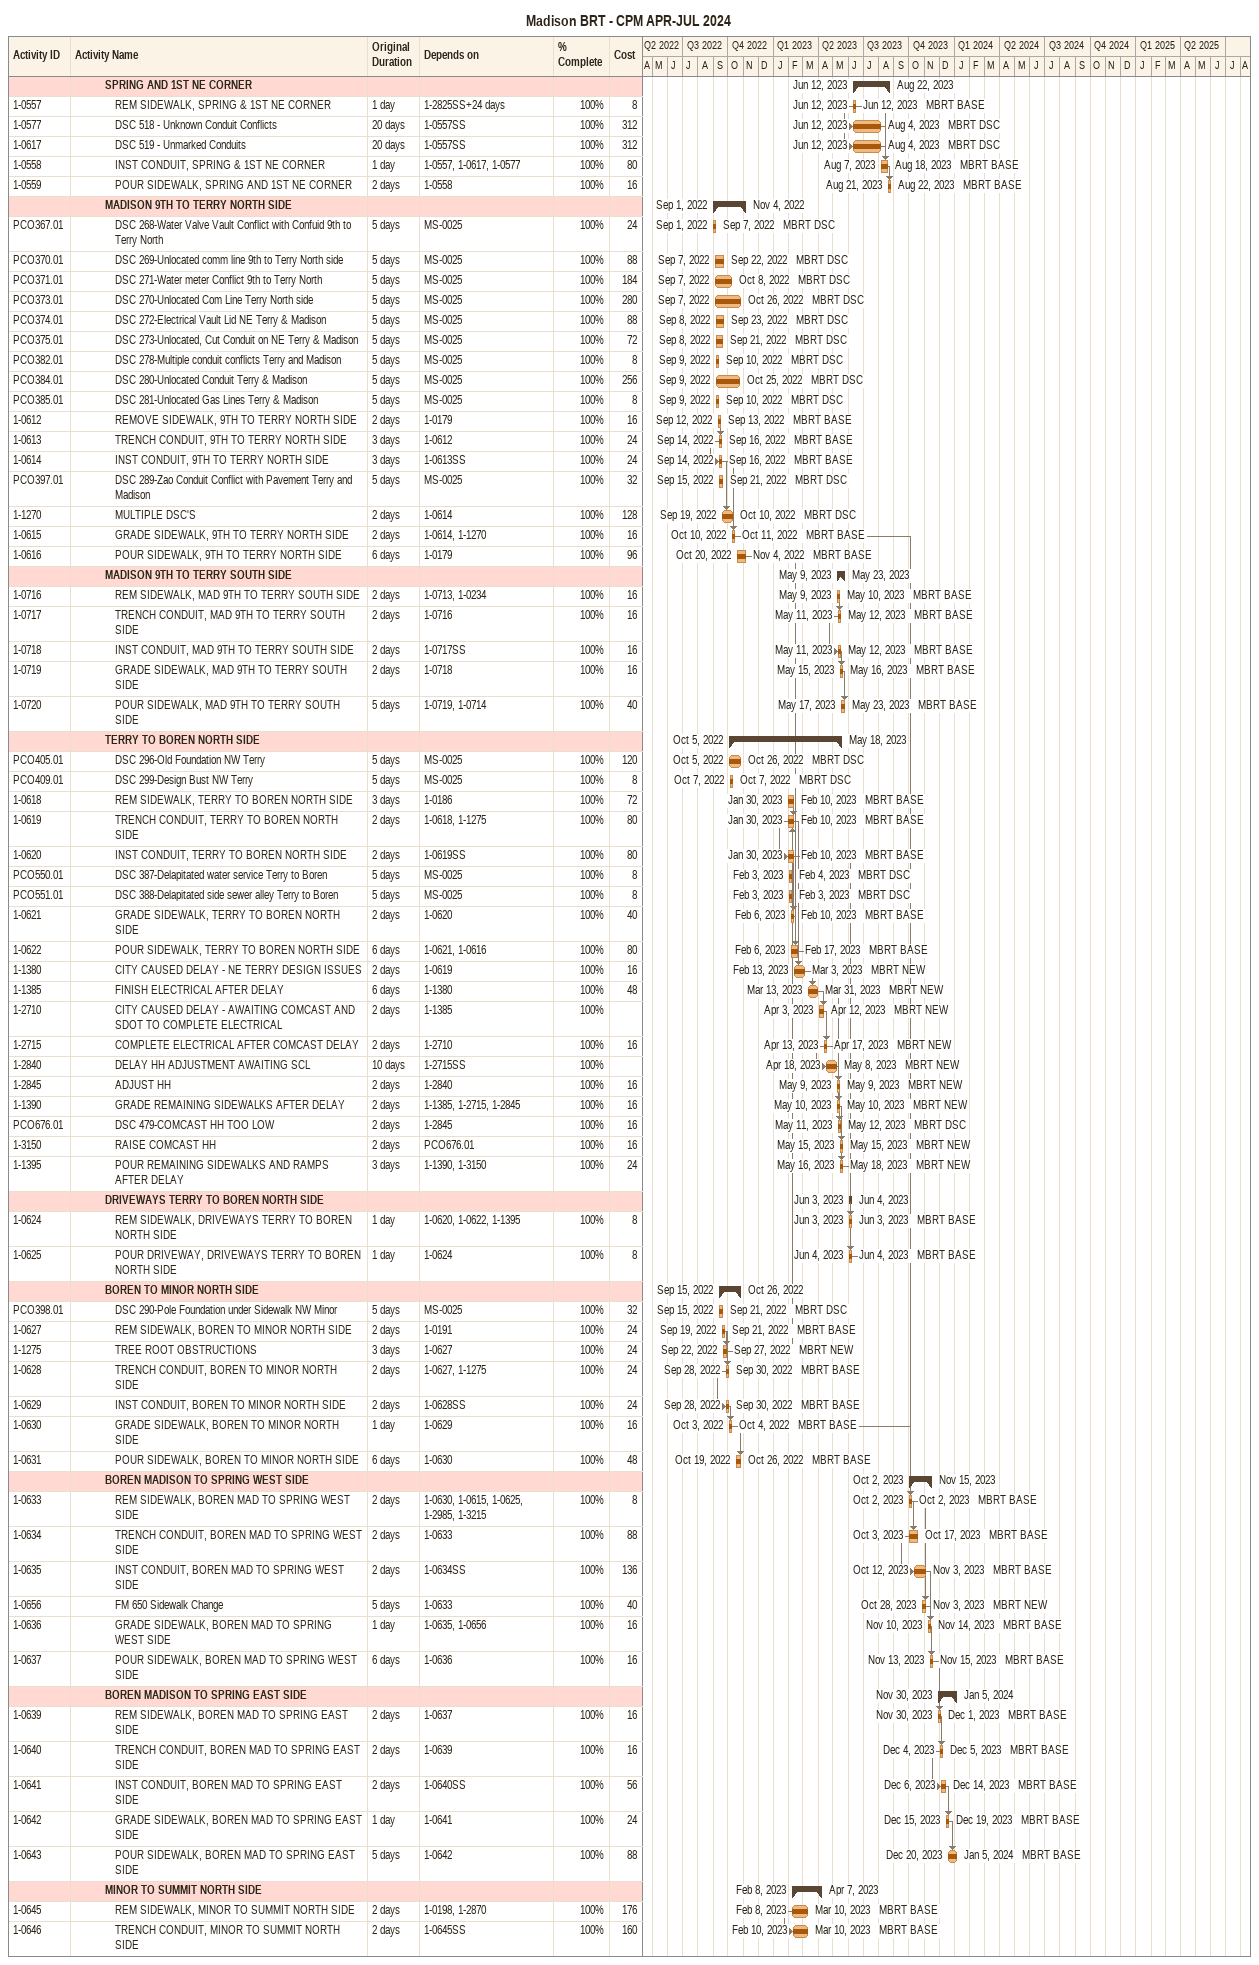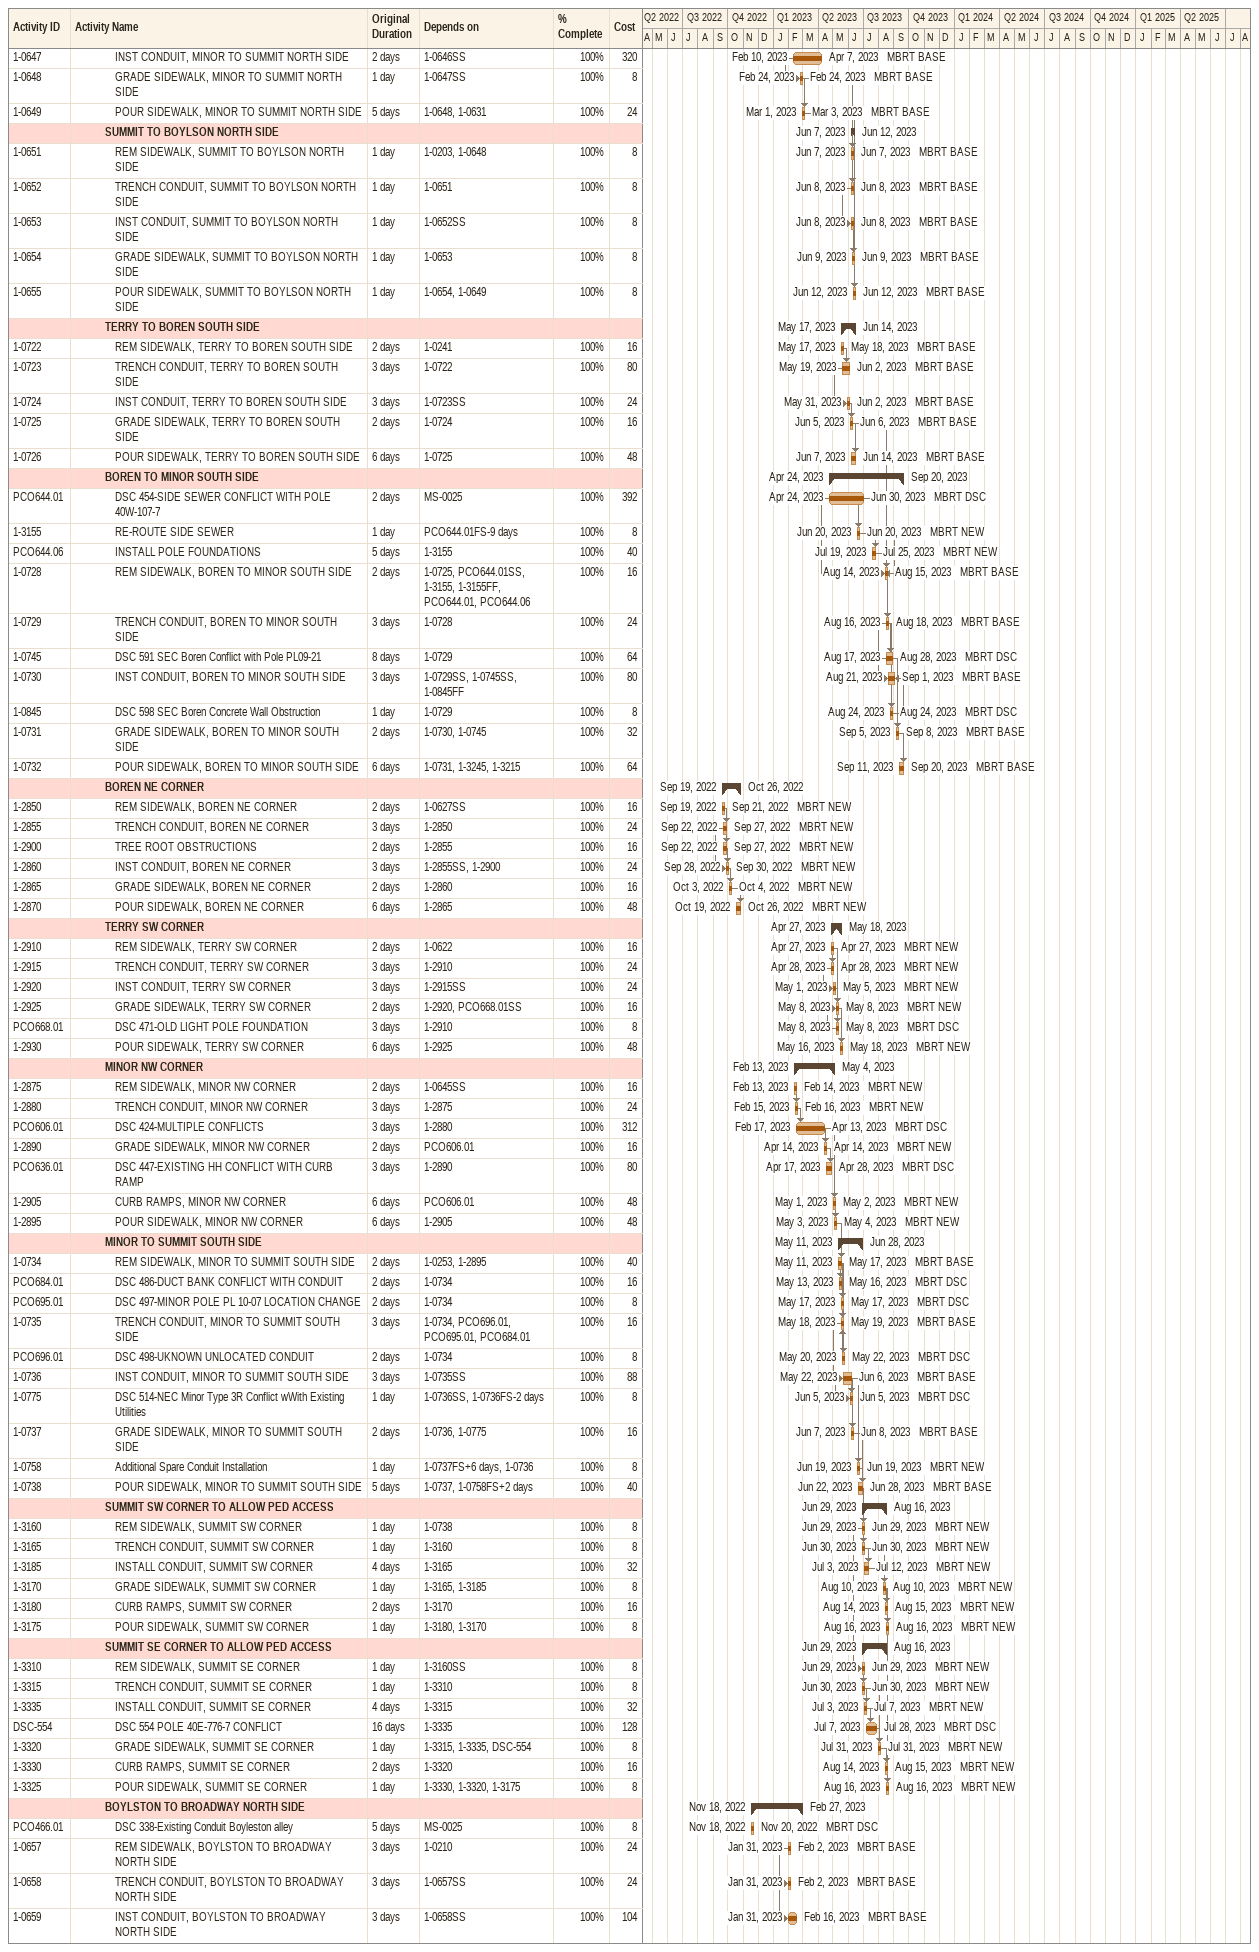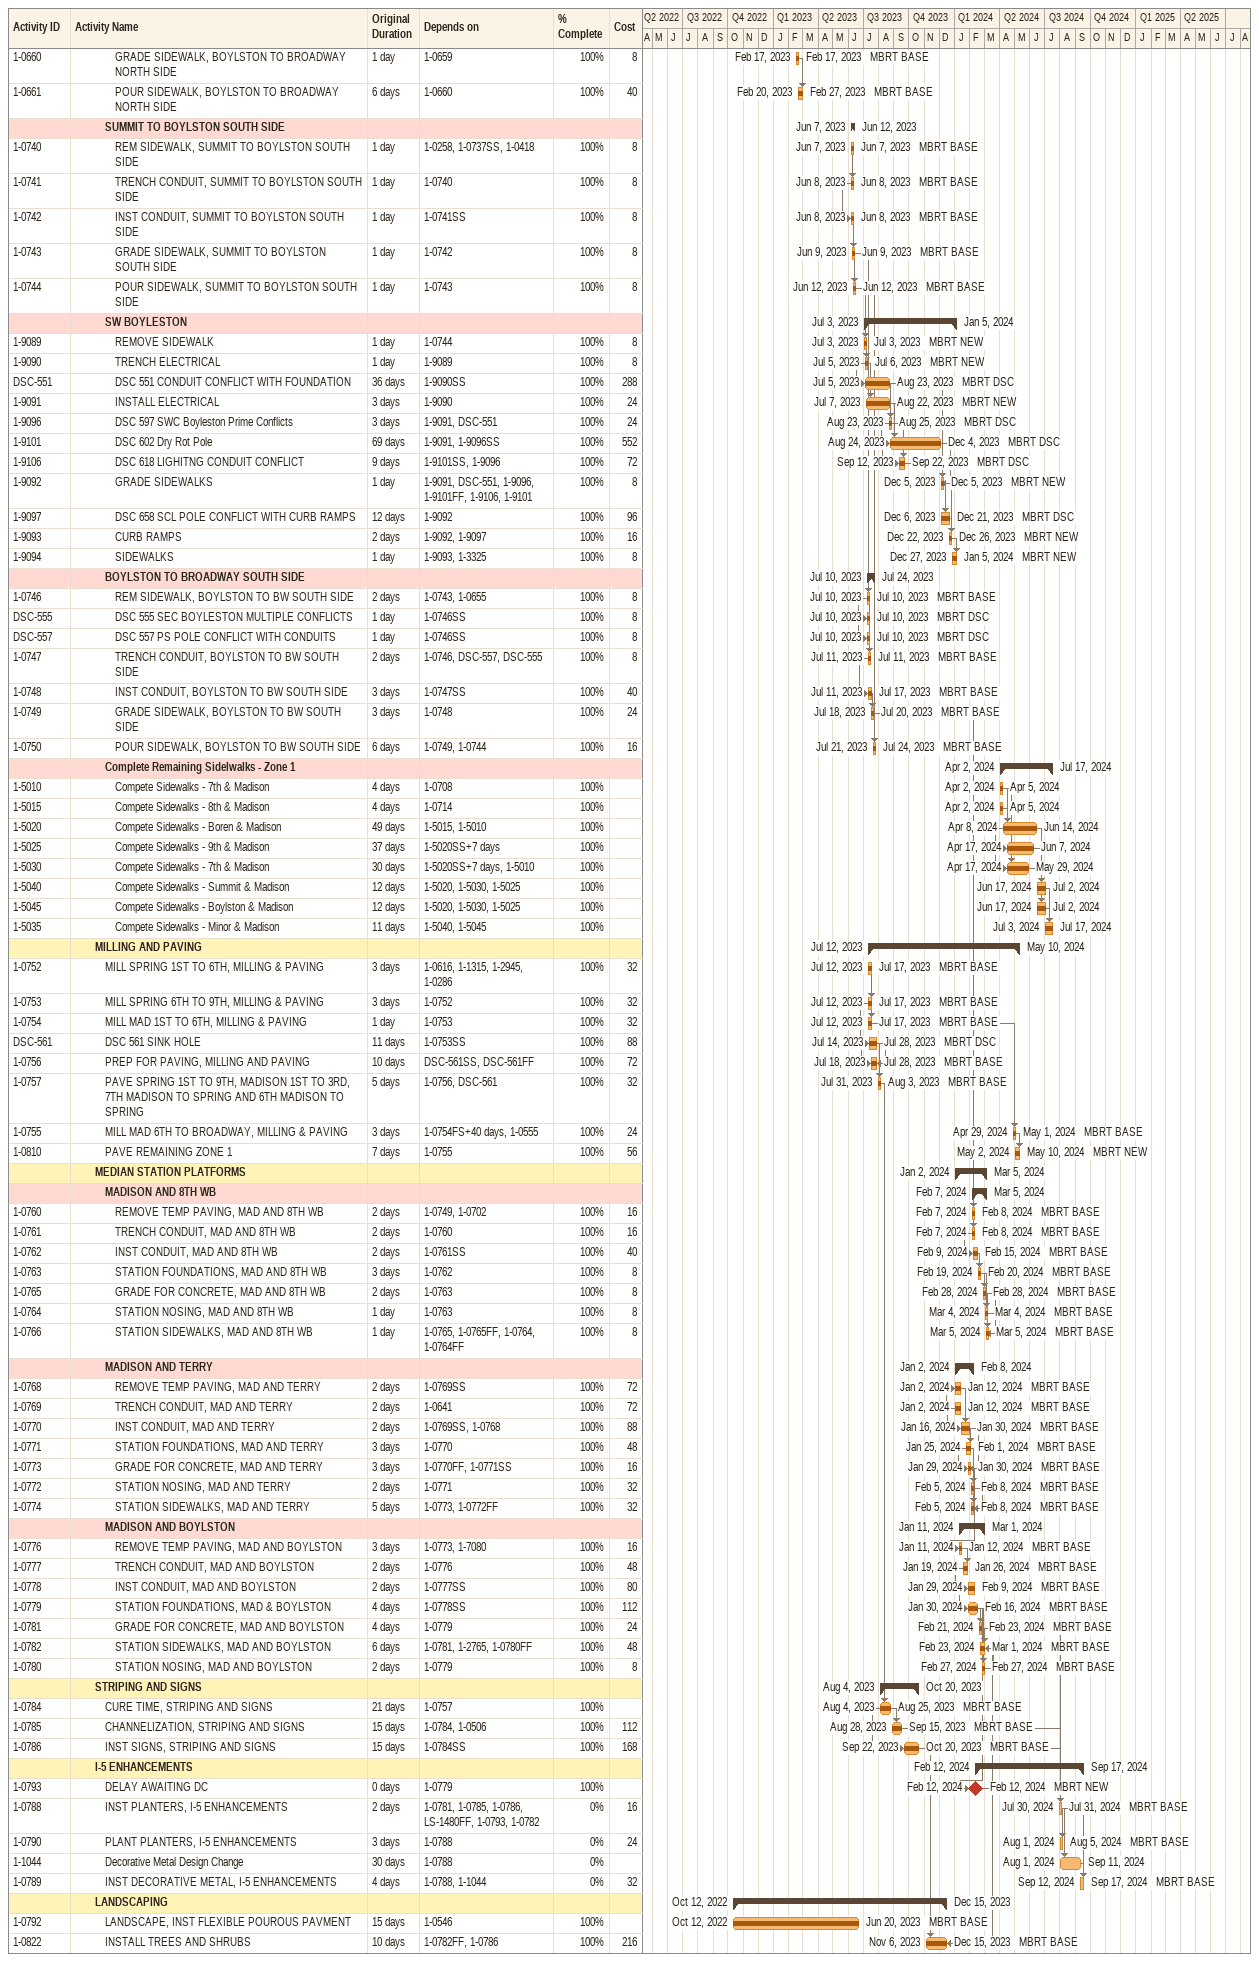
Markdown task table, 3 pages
Madison BRT - CPM APR-JUL 2024

| ID | Level | Task | Original duration | Start | Finish | Predecessors | Resources | % complete | Cost |
|---|---|---|---|---|---|---|---|---|---|
|  | 4 | **SPRING AND 1ST NE CORNER** |  | 2023-06-12 | 2023-08-22 |  |  |  |  |
| 1-0557 | 5 | REM SIDEWALK, SPRING & 1ST NE CORNER | 1d | 2023-06-12 | 2023-06-12 | 1-2825SS+24d | MBRT BASE | 100 | 8 |
| 1-0577 | 5 | DSC 518 - Unknown Conduit Conflicts | 20d | 2023-06-12 | 2023-08-04 | 1-0557SS | MBRT DSC | 100 | 312 |
| 1-0617 | 5 | DSC 519 - Unmarked Conduits | 20d | 2023-06-12 | 2023-08-04 | 1-0557SS | MBRT DSC | 100 | 312 |
| 1-0558 | 5 | INST CONDUIT, SPRING & 1ST NE CORNER | 1d | 2023-08-07 | 2023-08-18 | 1-0557, 1-0617, 1-0577 | MBRT BASE | 100 | 80 |
| 1-0559 | 5 | POUR SIDEWALK, SPRING AND 1ST NE CORNER | 2d | 2023-08-21 | 2023-08-22 | 1-0558 | MBRT BASE | 100 | 16 |
|  | 4 | **MADISON 9TH TO TERRY NORTH SIDE** |  | 2022-09-01 | 2022-11-04 |  |  |  |  |
| PCO367.01 | 5 | DSC 268-Water Valve Vault Conflict with Confuid 9th to Terry North | 5d | 2022-09-01 | 2022-09-07 | MS-0025 | MBRT DSC | 100 | 24 |
| PCO370.01 | 5 | DSC 269-Unlocated comm line 9th to Terry North side | 5d | 2022-09-07 | 2022-09-22 | MS-0025 | MBRT DSC | 100 | 88 |
| PCO371.01 | 5 | DSC 271-Water meter Conflict 9th to Terry North | 5d | 2022-09-07 | 2022-10-08 | MS-0025 | MBRT DSC | 100 | 184 |
| PCO373.01 | 5 | DSC 270-Unlocated Com Line Terry North side | 5d | 2022-09-07 | 2022-10-26 | MS-0025 | MBRT DSC | 100 | 280 |
| PCO374.01 | 5 | DSC 272-Electrical Vault Lid NE Terry & Madison | 5d | 2022-09-08 | 2022-09-23 | MS-0025 | MBRT DSC | 100 | 88 |
| PCO375.01 | 5 | DSC 273-Unlocated, Cut Conduit on NE Terry & Madison | 5d | 2022-09-08 | 2022-09-21 | MS-0025 | MBRT DSC | 100 | 72 |
| PCO382.01 | 5 | DSC 278-Multiple conduit conflicts Terry and Madison | 5d | 2022-09-09 | 2022-09-10 | MS-0025 | MBRT DSC | 100 | 8 |
| PCO384.01 | 5 | DSC 280-Unlocated Conduit Terry & Madison | 5d | 2022-09-09 | 2022-10-25 | MS-0025 | MBRT DSC | 100 | 256 |
| PCO385.01 | 5 | DSC 281-Unlocated Gas Lines Terry & Madison | 5d | 2022-09-09 | 2022-09-10 | MS-0025 | MBRT DSC | 100 | 8 |
| 1-0612 | 5 | REMOVE SIDEWALK, 9TH TO TERRY NORTH SIDE | 2d | 2022-09-12 | 2022-09-13 | 1-0179 | MBRT BASE | 100 | 16 |
| 1-0613 | 5 | TRENCH CONDUIT, 9TH TO TERRY NORTH SIDE | 3d | 2022-09-14 | 2022-09-16 | 1-0612 | MBRT BASE | 100 | 24 |
| 1-0614 | 5 | INST CONDUIT, 9TH TO TERRY NORTH SIDE | 3d | 2022-09-14 | 2022-09-16 | 1-0613SS | MBRT BASE | 100 | 24 |
| PCO397.01 | 5 | DSC 289-Zao Conduit Conflict with Pavement Terry and Madison | 5d | 2022-09-15 | 2022-09-21 | MS-0025 | MBRT DSC | 100 | 32 |
| 1-1270 | 5 | MULTIPLE DSC'S | 2d | 2022-09-19 | 2022-10-10 | 1-0614 | MBRT DSC | 100 | 128 |
| 1-0615 | 5 | GRADE SIDEWALK, 9TH TO TERRY NORTH SIDE | 2d | 2022-10-10 | 2022-10-11 | 1-0614, 1-1270 | MBRT BASE | 100 | 16 |
| 1-0616 | 5 | POUR SIDEWALK, 9TH TO TERRY NORTH SIDE | 6d | 2022-10-20 | 2022-11-04 | 1-0179 | MBRT BASE | 100 | 96 |
|  | 4 | **MADISON 9TH TO TERRY SOUTH SIDE** |  | 2023-05-09 | 2023-05-23 |  |  |  |  |
| 1-0716 | 5 | REM SIDEWALK, MAD 9TH TO TERRY SOUTH SIDE | 2d | 2023-05-09 | 2023-05-10 | 1-0713, 1-0234 | MBRT BASE | 100 | 16 |
| 1-0717 | 5 | TRENCH CONDUIT, MAD 9TH TO TERRY SOUTH SIDE | 2d | 2023-05-11 | 2023-05-12 | 1-0716 | MBRT BASE | 100 | 16 |
| 1-0718 | 5 | INST CONDUIT, MAD 9TH TO TERRY SOUTH SIDE | 2d | 2023-05-11 | 2023-05-12 | 1-0717SS | MBRT BASE | 100 | 16 |
| 1-0719 | 5 | GRADE SIDEWALK, MAD 9TH TO TERRY SOUTH SIDE | 2d | 2023-05-15 | 2023-05-16 | 1-0718 | MBRT BASE | 100 | 16 |
| 1-0720 | 5 | POUR SIDEWALK, MAD 9TH TO TERRY SOUTH SIDE | 5d | 2023-05-17 | 2023-05-23 | 1-0719, 1-0714 | MBRT BASE | 100 | 40 |
|  | 4 | **TERRY TO BOREN NORTH SIDE** |  | 2022-10-05 | 2023-05-18 |  |  |  |  |
| PCO405.01 | 5 | DSC 296-Old Foundation NW Terry | 5d | 2022-10-05 | 2022-10-26 | MS-0025 | MBRT DSC | 100 | 120 |
| PCO409.01 | 5 | DSC 299-Design Bust NW Terry | 5d | 2022-10-07 | 2022-10-07 | MS-0025 | MBRT DSC | 100 | 8 |
| 1-0618 | 5 | REM SIDEWALK, TERRY TO BOREN NORTH SIDE | 3d | 2023-01-30 | 2023-02-10 | 1-0186 | MBRT BASE | 100 | 72 |
| 1-0619 | 5 | TRENCH CONDUIT, TERRY TO BOREN NORTH SIDE | 2d | 2023-01-30 | 2023-02-10 | 1-0618, 1-1275 | MBRT BASE | 100 | 80 |
| 1-0620 | 5 | INST CONDUIT, TERRY TO BOREN NORTH SIDE | 2d | 2023-01-30 | 2023-02-10 | 1-0619SS | MBRT BASE | 100 | 80 |
| PCO550.01 | 5 | DSC 387-Delapitated water service Terry to Boren | 5d | 2023-02-03 | 2023-02-04 | MS-0025 | MBRT DSC | 100 | 8 |
| PCO551.01 | 5 | DSC 388-Delapitated side sewer alley Terry to Boren | 5d | 2023-02-03 | 2023-02-03 | MS-0025 | MBRT DSC | 100 | 8 |
| 1-0621 | 5 | GRADE SIDEWALK, TERRY TO BOREN NORTH SIDE | 2d | 2023-02-06 | 2023-02-10 | 1-0620 | MBRT BASE | 100 | 40 |
| 1-0622 | 5 | POUR SIDEWALK, TERRY TO BOREN NORTH SIDE | 6d | 2023-02-06 | 2023-02-17 | 1-0621, 1-0616 | MBRT BASE | 100 | 80 |
| 1-1380 | 5 | CITY CAUSED DELAY - NE TERRY DESIGN ISSUES | 2d | 2023-02-13 | 2023-03-03 | 1-0619 | MBRT NEW | 100 | 16 |
| 1-1385 | 5 | FINISH ELECTRICAL AFTER DELAY | 6d | 2023-03-13 | 2023-03-31 | 1-1380 | MBRT NEW | 100 | 48 |
| 1-2710 | 5 | CITY CAUSED DELAY - AWAITING COMCAST AND SDOT TO COMPLETE ELECTRICAL | 2d | 2023-04-03 | 2023-04-12 | 1-1385 | MBRT NEW | 100 |  |
| 1-2715 | 5 | COMPLETE ELECTRICAL AFTER COMCAST DELAY | 2d | 2023-04-13 | 2023-04-17 | 1-2710 | MBRT NEW | 100 | 16 |
| 1-2840 | 5 | DELAY HH ADJUSTMENT AWAITING SCL | 10d | 2023-04-18 | 2023-05-08 | 1-2715SS | MBRT NEW | 100 |  |
| 1-2845 | 5 | ADJUST HH | 2d | 2023-05-09 | 2023-05-09 | 1-2840 | MBRT NEW | 100 | 16 |
| 1-1390 | 5 | GRADE REMAINING SIDEWALKS AFTER DELAY | 2d | 2023-05-10 | 2023-05-10 | 1-1385, 1-2715, 1-2845 | MBRT NEW | 100 | 16 |
| PCO676.01 | 5 | DSC 479-COMCAST HH TOO LOW | 2d | 2023-05-11 | 2023-05-12 | 1-2845 | MBRT DSC | 100 | 16 |
| 1-3150 | 5 | RAISE COMCAST HH | 2d | 2023-05-15 | 2023-05-15 | PCO676.01 | MBRT NEW | 100 | 16 |
| 1-1395 | 5 | POUR REMAINING SIDEWALKS AND RAMPS AFTER DELAY | 3d | 2023-05-16 | 2023-05-18 | 1-1390, 1-3150 | MBRT NEW | 100 | 24 |
|  | 4 | **DRIVEWAYS TERRY TO BOREN NORTH SIDE** |  | 2023-06-03 | 2023-06-04 |  |  |  |  |
| 1-0624 | 5 | REM SIDEWALK, DRIVEWAYS TERRY TO BOREN NORTH SIDE | 1d | 2023-06-03 | 2023-06-03 | 1-0620, 1-0622, 1-1395 | MBRT BASE | 100 | 8 |
| 1-0625 | 5 | POUR DRIVEWAY, DRIVEWAYS TERRY TO BOREN NORTH SIDE | 1d | 2023-06-04 | 2023-06-04 | 1-0624 | MBRT BASE | 100 | 8 |
|  | 4 | **BOREN TO MINOR NORTH SIDE** |  | 2022-09-15 | 2022-10-26 |  |  |  |  |
| PCO398.01 | 5 | DSC 290-Pole Foundation under Sidewalk NW Minor | 5d | 2022-09-15 | 2022-09-21 | MS-0025 | MBRT DSC | 100 | 32 |
| 1-0627 | 5 | REM SIDEWALK, BOREN TO MINOR NORTH SIDE | 2d | 2022-09-19 | 2022-09-21 | 1-0191 | MBRT BASE | 100 | 24 |
| 1-1275 | 5 | TREE ROOT OBSTRUCTIONS | 3d | 2022-09-22 | 2022-09-27 | 1-0627 | MBRT NEW | 100 | 24 |
| 1-0628 | 5 | TRENCH CONDUIT, BOREN TO MINOR NORTH SIDE | 2d | 2022-09-28 | 2022-09-30 | 1-0627, 1-1275 | MBRT BASE | 100 | 24 |
| 1-0629 | 5 | INST CONDUIT, BOREN TO MINOR NORTH SIDE | 2d | 2022-09-28 | 2022-09-30 | 1-0628SS | MBRT BASE | 100 | 24 |
| 1-0630 | 5 | GRADE SIDEWALK, BOREN TO MINOR NORTH SIDE | 1d | 2022-10-03 | 2022-10-04 | 1-0629 | MBRT BASE | 100 | 16 |
| 1-0631 | 5 | POUR SIDEWALK, BOREN TO MINOR NORTH SIDE | 6d | 2022-10-19 | 2022-10-26 | 1-0630 | MBRT BASE | 100 | 48 |
|  | 4 | **BOREN MADISON TO SPRING WEST SIDE** |  | 2023-10-02 | 2023-11-15 |  |  |  |  |
| 1-0633 | 5 | REM SIDEWALK, BOREN MAD TO SPRING WEST SIDE | 2d | 2023-10-02 | 2023-10-02 | 1-0630, 1-0615, 1-0625, 1-2985, 1-3215 | MBRT BASE | 100 | 8 |
| 1-0634 | 5 | TRENCH CONDUIT, BOREN MAD TO SPRING WEST SIDE | 2d | 2023-10-03 | 2023-10-17 | 1-0633 | MBRT BASE | 100 | 88 |
| 1-0635 | 5 | INST CONDUIT, BOREN MAD TO SPRING WEST SIDE | 2d | 2023-10-12 | 2023-11-03 | 1-0634SS | MBRT BASE | 100 | 136 |
| 1-0656 | 5 | FM 650 Sidewalk Change | 5d | 2023-10-28 | 2023-11-03 | 1-0633 | MBRT NEW | 100 | 40 |
| 1-0636 | 5 | GRADE SIDEWALK, BOREN MAD TO SPRING WEST SIDE | 1d | 2023-11-10 | 2023-11-14 | 1-0635, 1-0656 | MBRT BASE | 100 | 16 |
| 1-0637 | 5 | POUR SIDEWALK, BOREN MAD TO SPRING WEST SIDE | 6d | 2023-11-13 | 2023-11-15 | 1-0636 | MBRT BASE | 100 | 16 |
|  | 4 | **BOREN MADISON TO SPRING EAST SIDE** |  | 2023-11-30 | 2024-01-05 |  |  |  |  |
| 1-0639 | 5 | REM SIDEWALK, BOREN MAD TO SPRING EAST SIDE | 2d | 2023-11-30 | 2023-12-01 | 1-0637 | MBRT BASE | 100 | 16 |
| 1-0640 | 5 | TRENCH CONDUIT, BOREN MAD TO SPRING EAST SIDE | 2d | 2023-12-04 | 2023-12-05 | 1-0639 | MBRT BASE | 100 | 16 |
| 1-0641 | 5 | INST CONDUIT, BOREN MAD TO SPRING EAST SIDE | 2d | 2023-12-06 | 2023-12-14 | 1-0640SS | MBRT BASE | 100 | 56 |
| 1-0642 | 5 | GRADE SIDEWALK, BOREN MAD TO SPRING EAST SIDE | 1d | 2023-12-15 | 2023-12-19 | 1-0641 | MBRT BASE | 100 | 24 |
| 1-0643 | 5 | POUR SIDEWALK, BOREN MAD TO SPRING EAST SIDE | 5d | 2023-12-20 | 2024-01-05 | 1-0642 | MBRT BASE | 100 | 88 |
|  | 4 | **MINOR TO SUMMIT NORTH SIDE** |  | 2023-02-08 | 2023-04-07 |  |  |  |  |
| 1-0645 | 5 | REM SIDEWALK, MINOR TO SUMMIT NORTH SIDE | 2d | 2023-02-08 | 2023-03-10 | 1-0198, 1-2870 | MBRT BASE | 100 | 176 |
| 1-0646 | 5 | TRENCH CONDUIT, MINOR TO SUMMIT NORTH SIDE | 2d | 2023-02-10 | 2023-03-10 | 1-0645SS | MBRT BASE | 100 | 160 |
| 1-0647 | 5 | INST CONDUIT, MINOR TO SUMMIT NORTH SIDE | 2d | 2023-02-10 | 2023-04-07 | 1-0646SS | MBRT BASE | 100 | 320 |
| 1-0648 | 5 | GRADE SIDEWALK, MINOR TO SUMMIT NORTH SIDE | 1d | 2023-02-24 | 2023-02-24 | 1-0647SS | MBRT BASE | 100 | 8 |
| 1-0649 | 5 | POUR SIDEWALK, MINOR TO SUMMIT NORTH SIDE | 5d | 2023-03-01 | 2023-03-03 | 1-0648, 1-0631 | MBRT BASE | 100 | 24 |
|  | 4 | **SUMMIT TO BOYLSON NORTH SIDE** |  | 2023-06-07 | 2023-06-12 |  |  |  |  |
| 1-0651 | 5 | REM SIDEWALK, SUMMIT TO BOYLSON NORTH SIDE | 1d | 2023-06-07 | 2023-06-07 | 1-0203, 1-0648 | MBRT BASE | 100 | 8 |
| 1-0652 | 5 | TRENCH CONDUIT, SUMMIT TO BOYLSON NORTH SIDE | 1d | 2023-06-08 | 2023-06-08 | 1-0651 | MBRT BASE | 100 | 8 |
| 1-0653 | 5 | INST CONDUIT, SUMMIT TO BOYLSON NORTH SIDE | 1d | 2023-06-08 | 2023-06-08 | 1-0652SS | MBRT BASE | 100 | 8 |
| 1-0654 | 5 | GRADE SIDEWALK, SUMMIT TO BOYLSON NORTH SIDE | 1d | 2023-06-09 | 2023-06-09 | 1-0653 | MBRT BASE | 100 | 8 |
| 1-0655 | 5 | POUR SIDEWALK, SUMMIT TO BOYLSON NORTH SIDE | 1d | 2023-06-12 | 2023-06-12 | 1-0654, 1-0649 | MBRT BASE | 100 | 8 |
|  | 4 | **TERRY TO BOREN SOUTH SIDE** |  | 2023-05-17 | 2023-06-14 |  |  |  |  |
| 1-0722 | 5 | REM SIDEWALK, TERRY TO BOREN SOUTH SIDE | 2d | 2023-05-17 | 2023-05-18 | 1-0241 | MBRT BASE | 100 | 16 |
| 1-0723 | 5 | TRENCH CONDUIT, TERRY TO BOREN SOUTH SIDE | 3d | 2023-05-19 | 2023-06-02 | 1-0722 | MBRT BASE | 100 | 80 |
| 1-0724 | 5 | INST CONDUIT, TERRY TO BOREN SOUTH SIDE | 3d | 2023-05-31 | 2023-06-02 | 1-0723SS | MBRT BASE | 100 | 24 |
| 1-0725 | 5 | GRADE SIDEWALK, TERRY TO BOREN SOUTH SIDE | 2d | 2023-06-05 | 2023-06-06 | 1-0724 | MBRT BASE | 100 | 16 |
| 1-0726 | 5 | POUR SIDEWALK, TERRY TO BOREN SOUTH SIDE | 6d | 2023-06-07 | 2023-06-14 | 1-0725 | MBRT BASE | 100 | 48 |
|  | 4 | **BOREN TO MINOR SOUTH SIDE** |  | 2023-04-24 | 2023-09-20 |  |  |  |  |
| PCO644.01 | 5 | DSC 454-SIDE SEWER CONFLICT WITH POLE 40W-107-7 | 2d | 2023-04-24 | 2023-06-30 | MS-0025 | MBRT DSC | 100 | 392 |
| 1-3155 | 5 | RE-ROUTE SIDE SEWER | 1d | 2023-06-20 | 2023-06-20 | PCO644.01FS-9d | MBRT NEW | 100 | 8 |
| PCO644.06 | 5 | INSTALL POLE FOUNDATIONS | 5d | 2023-07-19 | 2023-07-25 | 1-3155 | MBRT NEW | 100 | 40 |
| 1-0728 | 5 | REM SIDEWALK, BOREN TO MINOR SOUTH SIDE | 2d | 2023-08-14 | 2023-08-15 | 1-0725, PCO644.01SS, 1-3155, 1-3155FF, PCO644.01, PCO644.06 | MBRT BASE | 100 | 16 |
| 1-0729 | 5 | TRENCH CONDUIT, BOREN TO MINOR SOUTH SIDE | 3d | 2023-08-16 | 2023-08-18 | 1-0728 | MBRT BASE | 100 | 24 |
| 1-0745 | 5 | DSC 591 SEC Boren Conflict with Pole PL09-21 | 8d | 2023-08-17 | 2023-08-28 | 1-0729 | MBRT DSC | 100 | 64 |
| 1-0730 | 5 | INST CONDUIT, BOREN TO MINOR SOUTH SIDE | 3d | 2023-08-21 | 2023-09-01 | 1-0729SS, 1-0745SS, 1-0845FF | MBRT BASE | 100 | 80 |
| 1-0845 | 5 | DSC 598 SEC Boren Concrete Wall Obstruction | 1d | 2023-08-24 | 2023-08-24 | 1-0729 | MBRT DSC | 100 | 8 |
| 1-0731 | 5 | GRADE SIDEWALK, BOREN TO MINOR SOUTH SIDE | 2d | 2023-09-05 | 2023-09-08 | 1-0730, 1-0745 | MBRT BASE | 100 | 32 |
| 1-0732 | 5 | POUR SIDEWALK, BOREN TO MINOR SOUTH SIDE | 6d | 2023-09-11 | 2023-09-20 | 1-0731, 1-3245, 1-3215 | MBRT BASE | 100 | 64 |
|  | 4 | **BOREN NE CORNER** |  | 2022-09-19 | 2022-10-26 |  |  |  |  |
| 1-2850 | 5 | REM SIDEWALK, BOREN NE CORNER | 2d | 2022-09-19 | 2022-09-21 | 1-0627SS | MBRT NEW | 100 | 16 |
| 1-2855 | 5 | TRENCH CONDUIT, BOREN NE CORNER | 3d | 2022-09-22 | 2022-09-27 | 1-2850 | MBRT NEW | 100 | 24 |
| 1-2900 | 5 | TREE ROOT OBSTRUCTIONS | 2d | 2022-09-22 | 2022-09-27 | 1-2855 | MBRT NEW | 100 | 16 |
| 1-2860 | 5 | INST CONDUIT, BOREN NE CORNER | 3d | 2022-09-28 | 2022-09-30 | 1-2855SS, 1-2900 | MBRT NEW | 100 | 24 |
| 1-2865 | 5 | GRADE SIDEWALK, BOREN NE CORNER | 2d | 2022-10-03 | 2022-10-04 | 1-2860 | MBRT NEW | 100 | 16 |
| 1-2870 | 5 | POUR SIDEWALK, BOREN NE CORNER | 6d | 2022-10-19 | 2022-10-26 | 1-2865 | MBRT NEW | 100 | 48 |
|  | 4 | **TERRY SW CORNER** |  | 2023-04-27 | 2023-05-18 |  |  |  |  |
| 1-2910 | 5 | REM SIDEWALK, TERRY SW CORNER | 2d | 2023-04-27 | 2023-04-27 | 1-0622 | MBRT NEW | 100 | 16 |
| 1-2915 | 5 | TRENCH CONDUIT, TERRY SW CORNER | 3d | 2023-04-28 | 2023-04-28 | 1-2910 | MBRT NEW | 100 | 24 |
| 1-2920 | 5 | INST CONDUIT, TERRY SW CORNER | 3d | 2023-05-01 | 2023-05-05 | 1-2915SS | MBRT NEW | 100 | 24 |
| 1-2925 | 5 | GRADE SIDEWALK, TERRY SW CORNER | 2d | 2023-05-08 | 2023-05-08 | 1-2920, PCO668.01SS | MBRT NEW | 100 | 16 |
| PCO668.01 | 5 | DSC 471-OLD LIGHT POLE FOUNDATION | 3d | 2023-05-08 | 2023-05-08 | 1-2910 | MBRT DSC | 100 | 8 |
| 1-2930 | 5 | POUR SIDEWALK, TERRY SW CORNER | 6d | 2023-05-16 | 2023-05-18 | 1-2925 | MBRT NEW | 100 | 48 |
|  | 4 | **MINOR NW CORNER** |  | 2023-02-13 | 2023-05-04 |  |  |  |  |
| 1-2875 | 5 | REM SIDEWALK, MINOR NW CORNER | 2d | 2023-02-13 | 2023-02-14 | 1-0645SS | MBRT NEW | 100 | 16 |
| 1-2880 | 5 | TRENCH CONDUIT, MINOR NW CORNER | 3d | 2023-02-15 | 2023-02-16 | 1-2875 | MBRT NEW | 100 | 24 |
| PCO606.01 | 5 | DSC 424-MULTIPLE CONFLICTS | 3d | 2023-02-17 | 2023-04-13 | 1-2880 | MBRT DSC | 100 | 312 |
| 1-2890 | 5 | GRADE SIDEWALK, MINOR NW CORNER | 2d | 2023-04-14 | 2023-04-14 | PCO606.01 | MBRT NEW | 100 | 16 |
| PCO636.01 | 5 | DSC 447-EXISTING HH CONFLICT WITH CURB RAMP | 3d | 2023-04-17 | 2023-04-28 | 1-2890 | MBRT DSC | 100 | 80 |
| 1-2905 | 5 | CURB RAMPS, MINOR NW CORNER | 6d | 2023-05-01 | 2023-05-02 | PCO606.01 | MBRT NEW | 100 | 48 |
| 1-2895 | 5 | POUR SIDEWALK, MINOR NW CORNER | 6d | 2023-05-03 | 2023-05-04 | 1-2905 | MBRT NEW | 100 | 48 |
|  | 4 | **MINOR TO SUMMIT SOUTH SIDE** |  | 2023-05-11 | 2023-06-28 |  |  |  |  |
| 1-0734 | 5 | REM SIDEWALK, MINOR TO SUMMIT SOUTH SIDE | 2d | 2023-05-11 | 2023-05-17 | 1-0253, 1-2895 | MBRT BASE | 100 | 40 |
| PCO684.01 | 5 | DSC 486-DUCT BANK CONFLICT WITH CONDUIT | 2d | 2023-05-13 | 2023-05-16 | 1-0734 | MBRT DSC | 100 | 16 |
| PCO695.01 | 5 | DSC 497-MINOR POLE PL 10-07 LOCATION CHANGE | 2d | 2023-05-17 | 2023-05-17 | 1-0734 | MBRT DSC | 100 | 8 |
| 1-0735 | 5 | TRENCH CONDUIT, MINOR TO SUMMIT SOUTH SIDE | 3d | 2023-05-18 | 2023-05-19 | 1-0734, PCO696.01, PCO695.01, PCO684.01 | MBRT BASE | 100 | 16 |
| PCO696.01 | 5 | DSC 498-UKNOWN UNLOCATED CONDUIT | 2d | 2023-05-20 | 2023-05-22 | 1-0734 | MBRT DSC | 100 | 8 |
| 1-0736 | 5 | INST CONDUIT, MINOR TO SUMMIT SOUTH SIDE | 3d | 2023-05-22 | 2023-06-06 | 1-0735SS | MBRT BASE | 100 | 88 |
| 1-0775 | 5 | DSC 514-NEC Minor Type 3R Conflict wWith Existing Utilities | 1d | 2023-06-05 | 2023-06-05 | 1-0736SS, 1-0736FS-2d | MBRT DSC | 100 | 8 |
| 1-0737 | 5 | GRADE SIDEWALK, MINOR TO SUMMIT SOUTH SIDE | 2d | 2023-06-07 | 2023-06-08 | 1-0736, 1-0775 | MBRT BASE | 100 | 16 |
| 1-0758 | 5 | Additional Spare Conduit Installation | 1d | 2023-06-19 | 2023-06-19 | 1-0737FS+6d, 1-0736 | MBRT NEW | 100 | 8 |
| 1-0738 | 5 | POUR SIDEWALK, MINOR TO SUMMIT SOUTH SIDE | 5d | 2023-06-22 | 2023-06-28 | 1-0737, 1-0758FS+2d | MBRT BASE | 100 | 40 |
|  | 4 | **SUMMIT SW CORNER TO ALLOW PED ACCESS** |  | 2023-06-29 | 2023-08-16 |  |  |  |  |
| 1-3160 | 5 | REM SIDEWALK, SUMMIT SW CORNER | 1d | 2023-06-29 | 2023-06-29 | 1-0738 | MBRT NEW | 100 | 8 |
| 1-3165 | 5 | TRENCH CONDUIT, SUMMIT SW CORNER | 1d | 2023-06-30 | 2023-06-30 | 1-3160 | MBRT NEW | 100 | 8 |
| 1-3185 | 5 | INSTALL CONDUIT, SUMMIT SW CORNER | 4d | 2023-07-03 | 2023-07-12 | 1-3165 | MBRT NEW | 100 | 32 |
| 1-3170 | 5 | GRADE SIDEWALK, SUMMIT SW CORNER | 1d | 2023-08-10 | 2023-08-10 | 1-3165, 1-3185 | MBRT NEW | 100 | 8 |
| 1-3180 | 5 | CURB RAMPS, SUMMIT SW CORNER | 2d | 2023-08-14 | 2023-08-15 | 1-3170 | MBRT NEW | 100 | 16 |
| 1-3175 | 5 | POUR SIDEWALK, SUMMIT SW CORNER | 1d | 2023-08-16 | 2023-08-16 | 1-3180, 1-3170 | MBRT NEW | 100 | 8 |
|  | 4 | **SUMMIT SE CORNER TO ALLOW PED ACCESS** |  | 2023-06-29 | 2023-08-16 |  |  |  |  |
| 1-3310 | 5 | REM SIDEWALK, SUMMIT SE CORNER | 1d | 2023-06-29 | 2023-06-29 | 1-3160SS | MBRT NEW | 100 | 8 |
| 1-3315 | 5 | TRENCH CONDUIT, SUMMIT SE CORNER | 1d | 2023-06-30 | 2023-06-30 | 1-3310 | MBRT NEW | 100 | 8 |
| 1-3335 | 5 | INSTALL CONDUIT, SUMMIT SE CORNER | 4d | 2023-07-03 | 2023-07-07 | 1-3315 | MBRT NEW | 100 | 32 |
| DSC-554 | 5 | DSC 554 POLE 40E-776-7 CONFLICT | 16d | 2023-07-07 | 2023-07-28 | 1-3335 | MBRT DSC | 100 | 128 |
| 1-3320 | 5 | GRADE SIDEWALK, SUMMIT SE CORNER | 1d | 2023-07-31 | 2023-07-31 | 1-3315, 1-3335, DSC-554 | MBRT NEW | 100 | 8 |
| 1-3330 | 5 | CURB RAMPS, SUMMIT SE CORNER | 2d | 2023-08-14 | 2023-08-15 | 1-3320 | MBRT NEW | 100 | 16 |
| 1-3325 | 5 | POUR SIDEWALK, SUMMIT SE CORNER | 1d | 2023-08-16 | 2023-08-16 | 1-3330, 1-3320, 1-3175 | MBRT NEW | 100 | 8 |
|  | 4 | **BOYLSTON TO BROADWAY NORTH SIDE** |  | 2022-11-18 | 2023-02-27 |  |  |  |  |
| PCO466.01 | 5 | DSC 338-Existing Conduit Boyleston alley | 5d | 2022-11-18 | 2022-11-20 | MS-0025 | MBRT DSC | 100 | 8 |
| 1-0657 | 5 | REM SIDEWALK, BOYLSTON TO BROADWAY NORTH SIDE | 3d | 2023-01-31 | 2023-02-02 | 1-0210 | MBRT BASE | 100 | 24 |
| 1-0658 | 5 | TRENCH CONDUIT, BOYLSTON TO BROADWAY NORTH SIDE | 3d | 2023-01-31 | 2023-02-02 | 1-0657SS | MBRT BASE | 100 | 24 |
| 1-0659 | 5 | INST CONDUIT, BOYLSTON TO BROADWAY NORTH SIDE | 3d | 2023-01-31 | 2023-02-16 | 1-0658SS | MBRT BASE | 100 | 104 |
| 1-0660 | 5 | GRADE SIDEWALK, BOYLSTON TO BROADWAY NORTH SIDE | 1d | 2023-02-17 | 2023-02-17 | 1-0659 | MBRT BASE | 100 | 8 |
| 1-0661 | 5 | POUR SIDEWALK, BOYLSTON TO BROADWAY NORTH SIDE | 6d | 2023-02-20 | 2023-02-27 | 1-0660 | MBRT BASE | 100 | 40 |
|  | 4 | **SUMMIT TO BOYLSTON SOUTH SIDE** |  | 2023-06-07 | 2023-06-12 |  |  |  |  |
| 1-0740 | 5 | REM SIDEWALK, SUMMIT TO BOYLSTON SOUTH SIDE | 1d | 2023-06-07 | 2023-06-07 | 1-0258, 1-0737SS, 1-0418 | MBRT BASE | 100 | 8 |
| 1-0741 | 5 | TRENCH CONDUIT, SUMMIT TO BOYLSTON SOUTH SIDE | 1d | 2023-06-08 | 2023-06-08 | 1-0740 | MBRT BASE | 100 | 8 |
| 1-0742 | 5 | INST CONDUIT, SUMMIT TO BOYLSTON SOUTH SIDE | 1d | 2023-06-08 | 2023-06-08 | 1-0741SS | MBRT BASE | 100 | 8 |
| 1-0743 | 5 | GRADE SIDEWALK, SUMMIT TO BOYLSTON SOUTH SIDE | 1d | 2023-06-09 | 2023-06-09 | 1-0742 | MBRT BASE | 100 | 8 |
| 1-0744 | 5 | POUR SIDEWALK, SUMMIT TO BOYLSTON SOUTH SIDE | 1d | 2023-06-12 | 2023-06-12 | 1-0743 | MBRT BASE | 100 | 8 |
|  | 4 | **SW BOYLESTON** |  | 2023-07-03 | 2024-01-05 |  |  |  |  |
| 1-9089 | 5 | REMOVE SIDEWALK | 1d | 2023-07-03 | 2023-07-03 | 1-0744 | MBRT NEW | 100 | 8 |
| 1-9090 | 5 | TRENCH ELECTRICAL | 1d | 2023-07-05 | 2023-07-06 | 1-9089 | MBRT NEW | 100 | 8 |
| DSC-551 | 5 | DSC 551 CONDUIT CONFLICT WITH FOUNDATION | 36d | 2023-07-05 | 2023-08-23 | 1-9090SS | MBRT DSC | 100 | 288 |
| 1-9091 | 5 | INSTALL ELECTRICAL | 3d | 2023-07-07 | 2023-08-22 | 1-9090 | MBRT NEW | 100 | 24 |
| 1-9096 | 5 | DSC 597 SWC Boyleston Prime Conflicts | 3d | 2023-08-23 | 2023-08-25 | 1-9091, DSC-551 | MBRT DSC | 100 | 24 |
| 1-9101 | 5 | DSC 602 Dry Rot Pole | 69d | 2023-08-24 | 2023-12-04 | 1-9091, 1-9096SS | MBRT DSC | 100 | 552 |
| 1-9106 | 5 | DSC 618 LIGHITNG CONDUIT CONFLICT | 9d | 2023-09-12 | 2023-09-22 | 1-9101SS, 1-9096 | MBRT DSC | 100 | 72 |
| 1-9092 | 5 | GRADE SIDEWALKS | 1d | 2023-12-05 | 2023-12-05 | 1-9091, DSC-551, 1-9096, 1-9101FF, 1-9106, 1-9101 | MBRT NEW | 100 | 8 |
| 1-9097 | 5 | DSC 658 SCL POLE CONFLICT WITH CURB RAMPS | 12d | 2023-12-06 | 2023-12-21 | 1-9092 | MBRT DSC | 100 | 96 |
| 1-9093 | 5 | CURB RAMPS | 2d | 2023-12-22 | 2023-12-26 | 1-9092, 1-9097 | MBRT NEW | 100 | 16 |
| 1-9094 | 5 | SIDEWALKS | 1d | 2023-12-27 | 2024-01-05 | 1-9093, 1-3325 | MBRT NEW | 100 | 8 |
|  | 4 | **BOYLSTON TO BROADWAY SOUTH SIDE** |  | 2023-07-10 | 2023-07-24 |  |  |  |  |
| 1-0746 | 5 | REM SIDEWALK, BOYLSTON TO BW SOUTH SIDE | 2d | 2023-07-10 | 2023-07-10 | 1-0743, 1-0655 | MBRT BASE | 100 | 8 |
| DSC-555 | 5 | DSC 555 SEC BOYLESTON MULTIPLE CONFLICTS | 1d | 2023-07-10 | 2023-07-10 | 1-0746SS | MBRT DSC | 100 | 8 |
| DSC-557 | 5 | DSC 557 PS POLE CONFLICT WITH CONDUITS | 1d | 2023-07-10 | 2023-07-10 | 1-0746SS | MBRT DSC | 100 | 8 |
| 1-0747 | 5 | TRENCH CONDUIT, BOYLSTON TO BW SOUTH SIDE | 2d | 2023-07-11 | 2023-07-11 | 1-0746, DSC-557, DSC-555 | MBRT BASE | 100 | 8 |
| 1-0748 | 5 | INST CONDUIT, BOYLSTON TO BW SOUTH SIDE | 3d | 2023-07-11 | 2023-07-17 | 1-0747SS | MBRT BASE | 100 | 40 |
| 1-0749 | 5 | GRADE SIDEWALK, BOYLSTON TO BW SOUTH SIDE | 3d | 2023-07-18 | 2023-07-20 | 1-0748 | MBRT BASE | 100 | 24 |
| 1-0750 | 5 | POUR SIDEWALK, BOYLSTON TO BW SOUTH SIDE | 6d | 2023-07-21 | 2023-07-24 | 1-0749, 1-0744 | MBRT BASE | 100 | 16 |
|  | 4 | **Complete Remaining Sidelwalks - Zone 1** |  | 2024-04-02 | 2024-07-17 |  |  |  |  |
| 1-5010 | 5 | Compete Sidewalks - 7th & Madison | 4d | 2024-04-02 | 2024-04-05 | 1-0708 |  | 100 |  |
| 1-5015 | 5 | Compete Sidewalks - 8th & Madison | 4d | 2024-04-02 | 2024-04-05 | 1-0714 |  | 100 |  |
| 1-5020 | 5 | Compete Sidewalks - Boren & Madison | 49d | 2024-04-08 | 2024-06-14 | 1-5015, 1-5010 |  | 100 |  |
| 1-5025 | 5 | Compete Sidewalks - 9th & Madison | 37d | 2024-04-17 | 2024-06-07 | 1-5020SS+7d |  | 100 |  |
| 1-5030 | 5 | Compete Sidewalks - 7th & Madison | 30d | 2024-04-17 | 2024-05-29 | 1-5020SS+7d, 1-5010 |  | 100 |  |
| 1-5040 | 5 | Compete Sidewalks - Summit & Madison | 12d | 2024-06-17 | 2024-07-02 | 1-5020, 1-5030, 1-5025 |  | 100 |  |
| 1-5045 | 5 | Compete Sidewalks - Boylston & Madison | 12d | 2024-06-17 | 2024-07-02 | 1-5020, 1-5030, 1-5025 |  | 100 |  |
| 1-5035 | 5 | Compete Sidewalks - Minor & Madison | 11d | 2024-07-03 | 2024-07-17 | 1-5040, 1-5045 |  | 100 |  |
|  | 3 | **MILLING AND PAVING** |  | 2023-07-12 | 2024-05-10 |  |  |  |  |
| 1-0752 | 4 | MILL SPRING 1ST TO 6TH, MILLING & PAVING | 3d | 2023-07-12 | 2023-07-17 | 1-0616, 1-1315, 1-2945, 1-0286 | MBRT BASE | 100 | 32 |
| 1-0753 | 4 | MILL SPRING 6TH TO 9TH, MILLING & PAVING | 3d | 2023-07-12 | 2023-07-17 | 1-0752 | MBRT BASE | 100 | 32 |
| 1-0754 | 4 | MILL MAD 1ST TO 6TH, MILLING & PAVING | 1d | 2023-07-12 | 2023-07-17 | 1-0753 | MBRT BASE | 100 | 32 |
| DSC-561 | 4 | DSC 561 SINK HOLE | 11d | 2023-07-14 | 2023-07-28 | 1-0753SS | MBRT DSC | 100 | 88 |
| 1-0756 | 4 | PREP FOR PAVING, MILLING AND PAVING | 10d | 2023-07-18 | 2023-07-28 | DSC-561SS, DSC-561FF | MBRT BASE | 100 | 72 |
| 1-0757 | 4 | PAVE SPRING 1ST TO 9TH, MADISON 1ST TO 3RD, 7TH MADISON TO SPRING AND 6TH MADISON TO SPRING | 5d | 2023-07-31 | 2023-08-03 | 1-0756, DSC-561 | MBRT BASE | 100 | 32 |
| 1-0755 | 4 | MILL MAD 6TH TO BROADWAY, MILLING & PAVING | 3d | 2024-04-29 | 2024-05-01 | 1-0754FS+40d, 1-0555 | MBRT BASE | 100 | 24 |
| 1-0810 | 4 | PAVE REMAINING ZONE 1 | 7d | 2024-05-02 | 2024-05-10 | 1-0755 | MBRT NEW | 100 | 56 |
|  | 3 | **MEDIAN STATION PLATFORMS** |  | 2024-01-02 | 2024-03-05 |  |  |  |  |
|  | 4 | **MADISON AND 8TH WB** |  | 2024-02-07 | 2024-03-05 |  |  |  |  |
| 1-0760 | 5 | REMOVE TEMP PAVING, MAD AND 8TH WB | 2d | 2024-02-07 | 2024-02-08 | 1-0749, 1-0702 | MBRT BASE | 100 | 16 |
| 1-0761 | 5 | TRENCH CONDUIT, MAD AND 8TH WB | 2d | 2024-02-07 | 2024-02-08 | 1-0760 | MBRT BASE | 100 | 16 |
| 1-0762 | 5 | INST CONDUIT, MAD AND 8TH WB | 2d | 2024-02-09 | 2024-02-15 | 1-0761SS | MBRT BASE | 100 | 40 |
| 1-0763 | 5 | STATION FOUNDATIONS, MAD AND 8TH WB | 3d | 2024-02-19 | 2024-02-20 | 1-0762 | MBRT BASE | 100 | 8 |
| 1-0765 | 5 | GRADE FOR CONCRETE, MAD AND 8TH WB | 2d | 2024-02-28 | 2024-02-28 | 1-0763 | MBRT BASE | 100 | 8 |
| 1-0764 | 5 | STATION NOSING, MAD AND 8TH WB | 1d | 2024-03-04 | 2024-03-04 | 1-0763 | MBRT BASE | 100 | 8 |
| 1-0766 | 5 | STATION SIDEWALKS, MAD AND 8TH WB | 1d | 2024-03-05 | 2024-03-05 | 1-0765, 1-0765FF, 1-0764, 1-0764FF | MBRT BASE | 100 | 8 |
|  | 4 | **MADISON AND TERRY** |  | 2024-01-02 | 2024-02-08 |  |  |  |  |
| 1-0768 | 5 | REMOVE TEMP PAVING, MAD AND TERRY | 2d | 2024-01-02 | 2024-01-12 | 1-0769SS | MBRT BASE | 100 | 72 |
| 1-0769 | 5 | TRENCH CONDUIT, MAD AND TERRY | 2d | 2024-01-02 | 2024-01-12 | 1-0641 | MBRT BASE | 100 | 72 |
| 1-0770 | 5 | INST CONDUIT, MAD AND TERRY | 2d | 2024-01-16 | 2024-01-30 | 1-0769SS, 1-0768 | MBRT BASE | 100 | 88 |
| 1-0771 | 5 | STATION FOUNDATIONS, MAD AND TERRY | 3d | 2024-01-25 | 2024-02-01 | 1-0770 | MBRT BASE | 100 | 48 |
| 1-0773 | 5 | GRADE FOR CONCRETE, MAD AND TERRY | 3d | 2024-01-29 | 2024-01-30 | 1-0770FF, 1-0771SS | MBRT BASE | 100 | 16 |
| 1-0772 | 5 | STATION NOSING, MAD AND TERRY | 2d | 2024-02-05 | 2024-02-08 | 1-0771 | MBRT BASE | 100 | 32 |
| 1-0774 | 5 | STATION SIDEWALKS, MAD AND TERRY | 5d | 2024-02-05 | 2024-02-08 | 1-0773, 1-0772FF | MBRT BASE | 100 | 32 |
|  | 4 | **MADISON AND BOYLSTON** |  | 2024-01-11 | 2024-03-01 |  |  |  |  |
| 1-0776 | 5 | REMOVE TEMP PAVING, MAD AND BOYLSTON | 3d | 2024-01-11 | 2024-01-12 | 1-0773, 1-7080 | MBRT BASE | 100 | 16 |
| 1-0777 | 5 | TRENCH CONDUIT, MAD AND BOYLSTON | 2d | 2024-01-19 | 2024-01-26 | 1-0776 | MBRT BASE | 100 | 48 |
| 1-0778 | 5 | INST CONDUIT, MAD AND BOYLSTON | 2d | 2024-01-29 | 2024-02-09 | 1-0777SS | MBRT BASE | 100 | 80 |
| 1-0779 | 5 | STATION FOUNDATIONS, MAD & BOYLSTON | 4d | 2024-01-30 | 2024-02-16 | 1-0778SS | MBRT BASE | 100 | 112 |
| 1-0781 | 5 | GRADE FOR CONCRETE, MAD AND BOYLSTON | 4d | 2024-02-21 | 2024-02-23 | 1-0779 | MBRT BASE | 100 | 24 |
| 1-0782 | 5 | STATION SIDEWALKS, MAD AND BOYLSTON | 6d | 2024-02-23 | 2024-03-01 | 1-0781, 1-2765, 1-0780FF | MBRT BASE | 100 | 48 |
| 1-0780 | 5 | STATION NOSING, MAD AND BOYLSTON | 2d | 2024-02-27 | 2024-02-27 | 1-0779 | MBRT BASE | 100 | 8 |
|  | 3 | **STRIPING AND SIGNS** |  | 2023-08-04 | 2023-10-20 |  |  |  |  |
| 1-0784 | 4 | CURE TIME, STRIPING AND SIGNS | 21d | 2023-08-04 | 2023-08-25 | 1-0757 | MBRT BASE | 100 |  |
| 1-0785 | 4 | CHANNELIZATION, STRIPING AND SIGNS | 15d | 2023-08-28 | 2023-09-15 | 1-0784, 1-0506 | MBRT BASE | 100 | 112 |
| 1-0786 | 4 | INST SIGNS, STRIPING AND SIGNS | 15d | 2023-09-22 | 2023-10-20 | 1-0784SS | MBRT BASE | 100 | 168 |
|  | 3 | **I-5 ENHANCEMENTS** |  | 2024-02-12 | 2024-09-17 |  |  |  |  |
| 1-0793 | 4 | DELAY AWAITING DC | 0d | 2024-02-12 | 2024-02-12 | 1-0779 | MBRT NEW | 100 |  |
| 1-0788 | 4 | INST PLANTERS, I-5 ENHANCEMENTS | 2d | 2024-07-30 | 2024-07-31 | 1-0781, 1-0785, 1-0786, LS-1480FF, 1-0793, 1-0782 | MBRT BASE | 0 | 16 |
| 1-0790 | 4 | PLANT PLANTERS, I-5 ENHANCEMENTS | 3d | 2024-08-01 | 2024-08-05 | 1-0788 | MBRT BASE | 0 | 24 |
| 1-1044 | 4 | Decorative Metal Design Change | 30d | 2024-08-01 | 2024-09-11 | 1-0788 |  | 0 |  |
| 1-0789 | 4 | INST DECORATIVE METAL, I-5 ENHANCEMENTS | 4d | 2024-09-12 | 2024-09-17 | 1-0788, 1-1044 | MBRT BASE | 0 | 32 |
|  | 3 | **LANDSCAPING** |  | 2022-10-12 | 2023-12-15 |  |  |  |  |
| 1-0792 | 4 | LANDSCAPE, INST FLEXIBLE POUROUS PAVMENT | 15d | 2022-10-12 | 2023-06-20 | 1-0546 | MBRT BASE | 100 |  |
| 1-0822 | 4 | INSTALL TREES AND SHRUBS | 10d | 2023-11-06 | 2023-12-15 | 1-0782FF, 1-0786 | MBRT BASE | 100 | 216 |
